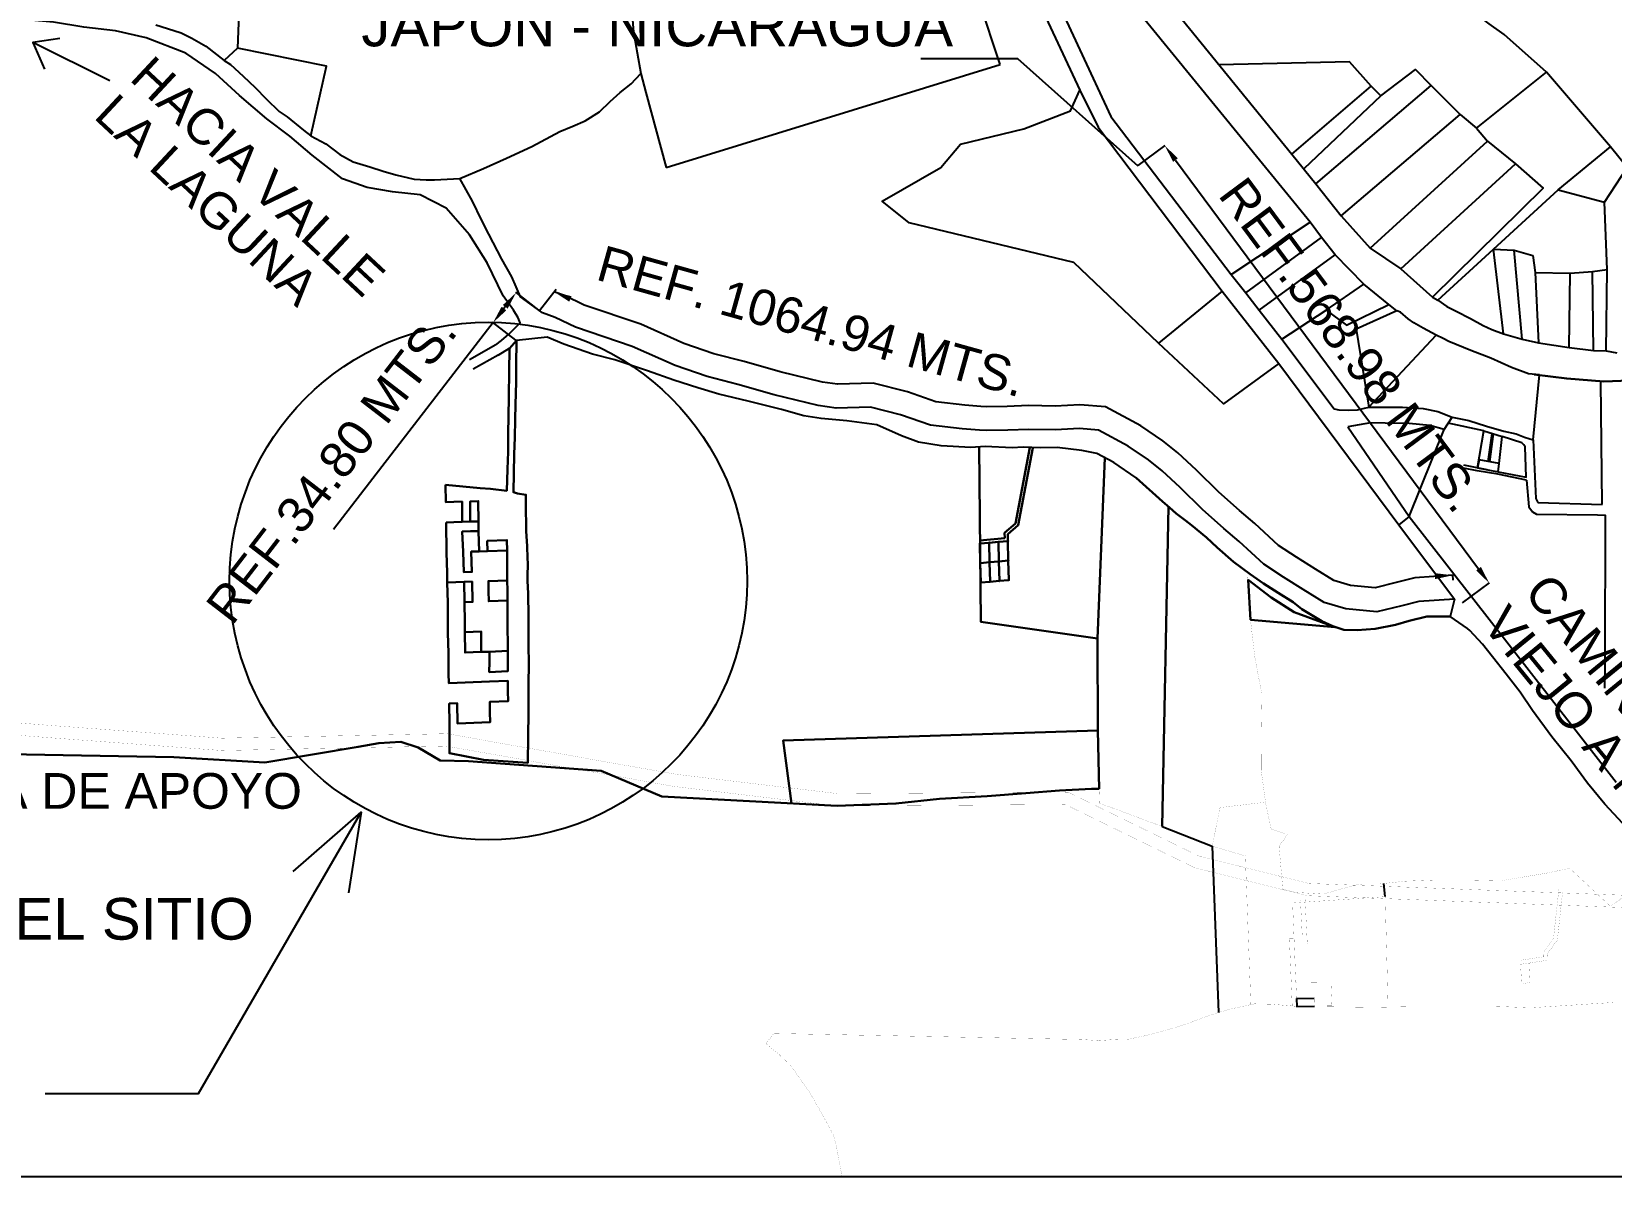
# Model space of a CAD drawing. Header units: millimetres. Extents: x 604022 to 1211550, y 1310365 to 2622648.
# Drawn here: x 605148.6 to 605201.1, y 1310761.5 to 1310799.5 of the extents above; entities that cross this region are included whole.
import ezdxf

# ---------------------------------------------------------------- set-up
doc = ezdxf.new("R2010")
doc.units = ezdxf.units.MM
for name, color, linetype in [('2', 1, 'Continuous'), ('COTAS', 3, 'Continuous'), ('CVL_CUADCON_LIN', 8, 'Continuous'), ('CVL_CUADCON_TIT', 1, 'Continuous'), ('CVL_CUADCON_TX', 2, 'Continuous')]:
    doc.layers.add(name, color=color, linetype=linetype)
doc.layers.add('Nivel 30', color=7, linetype='Continuous', lineweight=0)
doc.styles.add('CAJETIN 2', font='arial.ttf', dxfattribs={"height": 0.25})
doc.styles.add('PUNTOS PI', font='arial.ttf', dxfattribs={"height": 2.75})

msp = doc.modelspace()

# ---------------------------------------------------------------- linework, layer by layer
msp.add_line((605106.965, 1310761.464), (605213.33, 1310761.464))
msp.add_lwpolyline([(605106.965, 1310761.464), (605213.33, 1310761.464), (605213.33, 1310826.568), (605106.965, 1310826.568)], close=True)
msp.add_circle((605163.799, 1310781.257), 8.603)
at = {"layer": '2', "color": 1, "linetype": 'Continuous'}
for p, q in [((605178.449, 1310808.281), (605183.472, 1310797.573)), ((605191.129, 1310793.183), (605183.861, 1310802.094)), ((605185.309, 1310801.851), (605190.518, 1310795.451)), ((605155.454, 1310798.971), (605155.009, 1310798.568)), ((605169.718, 1310795.011), (605180.826, 1310798.43)), ((605196.658, 1310796.311), (605198.989, 1310798.171)), ((605201.118, 1310795.691), (605198.989, 1310798.171)), ((605191.317, 1310794.465), (605195.149, 1310797.733)), ((605195.149, 1310797.733), (605196.114, 1310796.764)), ((605193.477, 1310797.385), (605190.918, 1310794.958)), ((605192.165, 1310793.401), (605196.114, 1310796.764)), ((605196.114, 1310796.764), (605196.658, 1310796.311)), ((605196.658, 1310796.311), (605197.03, 1310795.881)), ((605193.122, 1310792.322), (605197.03, 1310795.881)), ((605197.03, 1310795.881), (605197.954, 1310795.131)), ((605199.382, 1310794.259), (605201.118, 1310795.691)), ((605201.672, 1310795.003), (605201.118, 1310795.691)), ((605190.518, 1310795.451), (605191.317, 1310794.465)), ((605194.148, 1310791.636), (605197.954, 1310795.131)), ((605200.917, 1310793.851), (605201.672, 1310795.003)), ((605191.317, 1310794.465), (605192.165, 1310793.401)), ((605197.232, 1310792.29), (605199.382, 1310794.259)), ((605199.382, 1310794.259), (605200.917, 1310793.851)), ((605192.165, 1310793.401), (605193.122, 1310792.322)), ((605201.009, 1310791.619), (605200.917, 1310793.851)), ((605188.506, 1310791.447), (605191.129, 1310793.183)), ((605191.509, 1310792.682), (605191.129, 1310793.183)), ((605188.989, 1310790.836), (605191.509, 1310792.682)), ((605191.96, 1310792.103), (605191.509, 1310792.682)), ((605189.433, 1310790.265), (605191.96, 1310792.103)), ((605192.917, 1310791.126), (605191.96, 1310792.103)), ((605193.122, 1310792.322), (605194.148, 1310791.636)), ((605195.372, 1310790.597), (605197.232, 1310792.29)), ((605197.563, 1310789.478), (605197.232, 1310792.29)), ((605197.232, 1310792.29), (605197.916, 1310792.262)), ((605197.916, 1310792.262), (605198.53, 1310792.085)), ((605198.185, 1310789.293), (605197.916, 1310792.262)), ((605198.53, 1310792.085), (605198.612, 1310791.519)), ((605188.506, 1310791.447), (605188.989, 1310790.836)), ((605194.148, 1310791.636), (605195.198, 1310790.691)), ((605198.612, 1310791.519), (605198.728, 1310789.178)), ((605198.612, 1310791.519), (605199.776, 1310791.487)), ((605199.743, 1310789.019), (605199.776, 1310791.487)), ((605199.776, 1310791.487), (605200.522, 1310791.546)), ((605200.522, 1310791.546), (605201.009, 1310791.619)), ((605200.553, 1310788.921), (605200.522, 1310791.546)), ((605200.977, 1310788.915), (605201.009, 1310791.619)), ((605188.203, 1310790.895), (605186.091, 1310789.162)), ((605188.203, 1310790.895), (605190.087, 1310788.493)), ((605188.989, 1310790.836), (605189.433, 1310790.265)), ((605191.657, 1310790.262), (605192.917, 1310791.126)), ((605193.746, 1310790.455), (605192.917, 1310791.126)), ((605189.433, 1310790.265), (605190.185, 1310789.295)), ((605190.185, 1310789.295), (605191.657, 1310790.262)), ((605194.014, 1310790.244), (605193.746, 1310790.455)), ((605195.198, 1310790.691), (605195.372, 1310790.597)), ((605193.082, 1310787.04), (605195.324, 1310789.434)), ((605197.563, 1310789.478), (605198.185, 1310789.293)), ((605198.185, 1310789.293), (605198.728, 1310789.178)), ((605198.728, 1310789.178), (605199.743, 1310789.019)), ((605164.047, 1310789.115), (605163.169, 1310788.609)), ((605164.123, 1310788.77), (605163.29, 1310788.298)), ((605199.743, 1310789.019), (605200.553, 1310788.921)), ((605200.553, 1310788.921), (605200.977, 1310788.915)), ((605200.977, 1310788.915), (605201.332, 1310788.839)), ((605190.087, 1310788.493), (605194.08, 1310783.123)), ((605200.84, 1310783.805), (605200.8, 1310787.896)), ((605195.586, 1310786.299), (605195.851, 1310786.709)), ((605192.387, 1310786.383), (605194.424, 1310783.4)), ((605194.424, 1310783.4), (605195.586, 1310786.299)), ((605198.551, 1310785.954), (605198.635, 1310783.997)), ((605198.635, 1310783.997), (605198.698, 1310783.869)), ((605194.424, 1310783.4), (605194.08, 1310783.123)), ((605194.424, 1310783.4), (605201.304, 1310774.565)), ((605198.698, 1310783.869), (605200.84, 1310783.805)), ((605194.08, 1310783.123), (605195.926, 1310780.658)), ((605195.926, 1310780.658), (605195.79, 1310780.073)), ((605186.211, 1310773.095), (605187.873, 1310772.442)), ((605187.873, 1310772.442), (605188.082, 1310766.909)), ((605193.625, 1310770.763), (605193.58, 1310771.201))]:
    msp.add_line(p, q, dxfattribs=at)
for points in [[(605155.203, 1310809.478), (605155.864, 1310809.466), (605155.454, 1310798.971)], [(605198.989, 1310798.171), (605197.583, 1310799.428), (605197.086, 1310799.779), (605196.47, 1310800.247), (605195.721, 1310800.762), (605195.01, 1310801.253), (605194.411, 1310801.658), (605193.898, 1310802.041), (605193.472, 1310802.29), (605193.306, 1310802.454), (605192.966, 1310802.806), (605192.792, 1310803.025), (605192.451, 1310803.51), (605192.149, 1310803.972), (605191.864, 1310804.395), (605191.381, 1310805.076), (605190.954, 1310805.435), (605190.347, 1310805.833), (605188.688, 1310808.558)], [(605180.826, 1310798.43), (605180.122, 1310800.533), (605176.627, 1310808.074)], [(605182.437, 1310801.143), (605184.498, 1310796.706), (605188.506, 1310791.447)], [(605164.789, 1310790.008), (605164.638, 1310790.267), (605164.289, 1310790.744), (605163.764, 1310791.834), (605163.177, 1310792.766), (605162.401, 1310793.658), (605161.534, 1310794.101), (605160.606, 1310794.198), (605159.772, 1310794.342), (605158.953, 1310794.629), (605157.935, 1310795.417), (605157.2, 1310796.049), (605156.427, 1310796.626), (605155.518, 1310797.399), (605154.72, 1310798.126), (605153.742, 1310798.804), (605152.419, 1310799.315), (605151.396, 1310799.545), (605150.342, 1310799.673), (605149.343, 1310799.833), (605147.613, 1310799.996)], [(605152.738, 1310799.75), (605153.132, 1310799.626), (605153.581, 1310799.479), (605153.943, 1310799.3), (605154.409, 1310799.044), (605155.009, 1310798.568)], [(605157.9, 1310796.053), (605158.413, 1310798.375), (605155.454, 1310798.971)], [(605155.009, 1310798.568), (605155.229, 1310798.427), (605155.64, 1310798.045), (605156.043, 1310797.662), (605156.415, 1310797.287), (605156.842, 1310796.872), (605157.11, 1310796.685), (605157.647, 1310796.248), (605157.9, 1310796.053)], [(605162.851, 1310794.635), (605163.635, 1310794.969), (605164.404, 1310795.312), (605165.242, 1310795.701), (605166.174, 1310796.202), (605166.613, 1310796.385), (605167.021, 1310796.56), (605167.499, 1310796.854), (605167.85, 1310797.202), (605168.186, 1310797.494), (605168.546, 1310797.787), (605168.866, 1310798.135)], [(605168.866, 1310798.135), (605169.035, 1310797.499), (605169.718, 1310795.011)], [(605193.161, 1310797.714), (605192.435, 1310798.519), (605188.1, 1310798.421)], [(605193.477, 1310797.385), (605194.635, 1310798.264), (605195.149, 1310797.733)], [(605190.518, 1310795.451), (605193.161, 1310797.714), (605193.477, 1310797.385)], [(605186.091, 1310789.162), (605183.27, 1310791.85), (605177.792, 1310793.163), (605176.892, 1310793.889), (605178.85, 1310795), (605179.498, 1310795.782), (605181.609, 1310796.289), (605183.161, 1310796.895), (605183.472, 1310797.573)], [(605183.472, 1310797.573), (605184.076, 1310796.342), (605188.203, 1310790.895)], [(605157.9, 1310796.053), (605158.397, 1310795.789), (605158.862, 1310795.438), (605159.304, 1310795.196), (605159.855, 1310795.027), (605160.304, 1310794.88), (605160.721, 1310794.764), (605161.335, 1310794.618), (605161.736, 1310794.597), (605162.011, 1310794.591), (605162.851, 1310794.635)], [(605197.954, 1310795.131), (605198.879, 1310794.319), (605195.198, 1310790.691)], [(605195.926, 1310780.658), (605194.74, 1310780.58), (605194.182, 1310780.436), (605193.351, 1310780.227), (605192.32, 1310780.331), (605191.596, 1310780.547), (605190.894, 1310780.975), (605190.247, 1310781.38), (605189.585, 1310781.817), (605188.771, 1310782.575), (605188.257, 1310783.004), (605187.554, 1310783.637), (605186.803, 1310784.371), (605186.211, 1310784.918), (605185.753, 1310785.285), (605185.082, 1310785.745), (605184.096, 1310786.274), (605183.459, 1310786.325), (605182.658, 1310786.281), (605181.77, 1310786.3), (605181.071, 1310786.272), (605180.363, 1310786.261), (605180.135, 1310786.267), (605179.561, 1310786.319), (605178.5, 1310786.439), (605177.508, 1310786.787), (605176.508, 1310787.041), (605175.369, 1310787.003), (605174.763, 1310787.094), (605173.307, 1310787.447), (605172.095, 1310787.794), (605171.071, 1310788.055), (605170.008, 1310788.419), (605168.582, 1310789.055), (605166.692, 1310789.697), (605166.022, 1310790.015), (605165.605, 1310790.17), (605164.863, 1310790.708), (605164.584, 1310791.375), (605164.25, 1310791.955), (605163.813, 1310792.785), (605163.575, 1310793.271), (605163.272, 1310793.891), (605162.851, 1310794.635)], [(605191.657, 1310790.262), (605192.343, 1310789.763), (605193.746, 1310790.455)], [(605194.014, 1310790.244), (605192.658, 1310789.631), (605193.082, 1310787.04)], [(605195.324, 1310789.434), (605194.89, 1310789.667), (605194.583, 1310789.846), (605194.385, 1310789.979), (605194.133, 1310790.197), (605194.014, 1310790.244)], [(605195.372, 1310790.597), (605195.68, 1310790.379), (605195.987, 1310790.231), (605196.46, 1310789.983), (605196.878, 1310789.757), (605197.177, 1310789.617), (605197.563, 1310789.478)], [(605164.047, 1310789.115), (605164.239, 1310789.254), (605164.48, 1310789.466), (605164.859, 1310789.836), (605164.789, 1310790.008)], [(605165.756, 1310789.368), (605164.73, 1310789.25)], [(605185.346, 1310784.684), (605184.598, 1310785.2), (605184.03, 1310785.495), (605183.535, 1310785.595), (605182.717, 1310785.7), (605182.167, 1310785.681), (605181.585, 1310785.702), (605181.216, 1310785.684), (605180.327, 1310785.726), (605179.84, 1310785.7), (605178.858, 1310785.749), (605178.11, 1310785.871), (605177.535, 1310786.08), (605176.716, 1310786.452), (605175.725, 1310786.58), (605174.868, 1310786.662), (605174.293, 1310786.745), (605173.553, 1310786.961), (605172.444, 1310787.238), (605171.468, 1310787.468), (605170.767, 1310787.684), (605169.972, 1310787.931), (605169.09, 1310788.241), (605168.003, 1310788.612), (605167.263, 1310788.796), (605166.31, 1310789.137), (605165.756, 1310789.368)], [(605190.185, 1310789.295), (605191.928, 1310786.978), (605192.085, 1310786.948), (605192.415, 1310786.934), (605192.706, 1310786.951), (605193.082, 1310787.04)], [(605198.758, 1310788.109), (605198.396, 1310788.146), (605197.829, 1310788.355), (605197.136, 1310788.666), (605196.474, 1310788.922), (605195.742, 1310789.224), (605195.552, 1310789.325), (605195.324, 1310789.434)], [(605164.123, 1310788.77), (605164.508, 1310788.997)], [(605190.087, 1310788.493), (605188.249, 1310787.146), (605186.091, 1310789.162)], [(605195.851, 1310786.709), (605196.402, 1310786.595), (605196.992, 1310786.401), (605197.567, 1310786.24), (605197.984, 1310786.148), (605198.26, 1310786.039), (605198.551, 1310785.954), (605198.758, 1310788.109)], [(605193.082, 1310787.04), (605193.625, 1310787.035), (605194.206, 1310787.038), (605194.89, 1310786.995), (605195.378, 1310786.888), (605195.851, 1310786.709)], [(605195.586, 1310786.299), (605195.114, 1310786.43), (605194.422, 1310786.489), (605193.628, 1310786.5), (605193.133, 1310786.521), (605192.387, 1310786.383)], [(605196.901, 1310786.248), (605195.718, 1310786.504)], [(605196.7, 1310785.018), (605196.901, 1310786.248), (605197.511, 1310786.062)], [(605196.7, 1310785.018), (605197.381, 1310784.891), (605197.414, 1310785.166), (605197.511, 1310786.062)], [(605197.053, 1310785.233), (605197.18, 1310786.158)], [(605197.104, 1310785.224), (605197.232, 1310786.151)], [(605197.381, 1310784.891), (605198.31, 1310784.708), (605198.28, 1310785.713), (605198.236, 1310785.787), (605198.166, 1310785.849), (605197.511, 1310786.062)], [(605196.682, 1310784.924), (605196.227, 1310785.01)], [(605197.015, 1310784.959), (605196.238, 1310785.105)], [(605196.7, 1310785.018), (605196.745, 1310785.291)], [(605196.7, 1310785.018), (605197.381, 1310784.891), (605197.412, 1310785.166)], [(605197.412, 1310785.166), (605197.047, 1310785.235), (605196.745, 1310785.291)], [(605198.325, 1310784.612), (605197.371, 1310784.805), (605196.682, 1310784.924)], [(605197.015, 1310784.958), (605197.015, 1310784.959)], [(605198.325, 1310784.612), (605198.402, 1310783.729), (605198.52, 1310783.562), (605198.655, 1310783.476), (605200.682, 1310783.452), (605200.94, 1310783.449), (605200.925, 1310778.571), (605200.922, 1310777.696)], [(605204.679, 1310767.479), (605204.37, 1310767.72), (605204.093, 1310768.01), (605203.832, 1310768.283), (605203.546, 1310768.753), (605203.25, 1310769.53), (605203.023, 1310770.44), (605202.837, 1310771.178), (605202.478, 1310771.978), (605202.042, 1310772.604), (605201.527, 1310773.198), (605200.925, 1310773.839), (605200.354, 1310774.535), (605199.815, 1310775.279), (605199.165, 1310776.077), (605198.522, 1310776.953), (605198.109, 1310777.564), (605197.65, 1310778.158), (605197.198, 1310778.737), (605196.865, 1310779.16), (605196.437, 1310779.613), (605196.358, 1310779.675), (605195.79, 1310780.073)]]:
    msp.add_lwpolyline(points, dxfattribs=at)
at = {"layer": '2', "color": 1, "linetype": 'Continuous', "flags": 128}
msp.add_lwpolyline([(605167.484, 1310808.706), (605167.561, 1310807.646), (605167.733, 1310806.428), (605167.989, 1310804.363), (605168.107, 1310803.019), (605168.317, 1310802.069), (605168.503, 1310801.127), (605168.571, 1310800.2), (605168.623, 1310799.509), (605168.866, 1310798.135)], dxfattribs=at)
at = {"layer": '2', "color": 1, "linetype": 'Continuous'}
msp.add_lwpolyline([(605196.7, 1310785.018), (605197.381, 1310784.891), (605197.414, 1310785.166), (605196.745, 1310785.291)], close=True, dxfattribs=at)
at = {"layer": '2', "color": 1, "linetype": 'Continuous', "const_width": 0.00309, "flags": 128}
for points in [[(605187.873, 1310772.442), (605188.133, 1310773.725), (605189.645, 1310773.902)], [(605202.658, 1310771.578), (605201.122, 1310770.436), (605199.764, 1310771.704), (605198.979, 1310771.543), (605197.48, 1310771.292), (605196.372, 1310771.318), (605195.201, 1310771.313), (605194.282, 1310771.277), (605193.442, 1310771.187), (605192.884, 1310771.184), (605192.711, 1310771.167), (605192.146, 1310771.015), (605191.574, 1310770.848), (605190.623, 1310770.906), (605190.221, 1310771.014), (605190.096, 1310772.437), (605190.377, 1310772.831), (605189.834, 1310773.01), (605189.649, 1310773.874)], [(605189.158, 1310767.173), (605188.974, 1310772.117), (605187.873, 1310772.442)], [(605199.4, 1310770.991), (605199.383, 1310770.837), (605199.222, 1310769.374)], [(605199.532, 1310770.976), (605199.515, 1310770.823), (605199.351, 1310769.325)], [(605190.688, 1310767.115), (605190.546, 1310770.552), (605193.625, 1310770.763), (605193.722, 1310767.091)], [(605190.546, 1310770.552), (605190.811, 1310770.57), (605190.81, 1310770.647)], [(605190.872, 1310769.367), (605190.811, 1310770.57)], [(605190.964, 1310770.658), (605190.966, 1310770.581)], [(605191.034, 1310769.215), (605190.966, 1310770.581)], [(605190.44, 1310769.36), (605190.872, 1310769.367)], [(605190.533, 1310767.128), (605190.44, 1310769.36)], [(605190.601, 1310769.208), (605191.034, 1310769.215)], [(605190.655, 1310767.91), (605190.601, 1310769.208)], [(605198.885, 1310768.902), (605199.222, 1310769.374)], [(605199.02, 1310768.862), (605199.351, 1310769.325)], [(605198.393, 1310768.688), (605198.106, 1310768.645)], [(605198.393, 1310768.688), (605198.892, 1310768.763)], [(605198.892, 1310768.763), (605198.884, 1310768.912)], [(605199.031, 1310768.649), (605199.02, 1310768.862)], [(605198.413, 1310768.556), (605198.125, 1310768.513)], [(605198.413, 1310768.556), (605199.031, 1310768.649)], [(605191.854, 1310767.134), (605191.821, 1310767.929)], [(605191.821, 1310767.929), (605191.854, 1310767.134)], [(605198.445, 1310767.911), (605198.165, 1310767.868)], [(605175.56, 1310761.464), (605175.359, 1310762.541), (605175.27, 1310762.847), (605175.055, 1310763.246), (605174.8, 1310763.709), (605174.506, 1310764.218), (605174.196, 1310764.672), (605173.832, 1310765.173), (605173.468, 1310765.516), (605173.183, 1310765.751), (605173.033, 1310765.883), (605173.298, 1310766.215), (605183.506, 1310766.014), (605184.095, 1310765.978), (605184.661, 1310766.013), (605185.085, 1310766.024), (605185.634, 1310766.137), (605186.317, 1310766.315), (605186.952, 1310766.508), (605187.79, 1310766.82), (605188.441, 1310767.02), (605189.28, 1310767.199), (605189.83, 1310767.187), (605190.711, 1310767.114), (605191.937, 1310767.098), (605193.265, 1310767.083), (605194.647, 1310767.107), (605196.235, 1310767.102), (605197.429, 1310767.11), (605198.466, 1310767.069), (605199.849, 1310767.157), (605201.199, 1310767.244)]]:
    msp.add_lwpolyline(points, dxfattribs=at)
for points in [[(605198.125, 1310768.513), (605198.413, 1310768.556), (605198.445, 1310767.911), (605198.165, 1310767.868)], [(605198.125, 1310768.513), (605198.413, 1310768.556), (605198.445, 1310767.911), (605198.165, 1310767.868)], [(605190.677, 1310767.381), (605190.655, 1310767.91), (605191.821, 1310767.929), (605191.854, 1310767.134), (605191.269, 1310767.125), (605191.26, 1310767.391)], [(605190.677, 1310767.381), (605190.655, 1310767.91), (605191.821, 1310767.929), (605191.854, 1310767.134), (605191.269, 1310767.125), (605191.26, 1310767.391)], [(605190.688, 1310767.115), (605190.655, 1310767.91), (605191.821, 1310767.929), (605191.854, 1310767.134)]]:
    msp.add_lwpolyline(points, close=True, dxfattribs=at)
at = {"layer": 'COTAS'}
for p, q in [((605185.414, 1310795.074), (605186.313, 1310795.741)), ((605186.651, 1310795.253), (605196.729, 1310781.667)), ((605165.483, 1310790.26), (605164.708, 1310790.856)), ((605165.498, 1310790.247), (605166.05, 1310790.958)), ((605164.361, 1310790.374), (605164.318, 1310790.318)), ((605163.956, 1310789.847), (605158.653, 1310782.966)), ((605164.714, 1310789.263), (605163.94, 1310789.859)), ((605195.882, 1310781.282), (605195.873, 1310781.468)), ((605196.199, 1310780.534), (605197.099, 1310781.201))]:
    msp.add_line(p, q, dxfattribs=at)
msp.add_lwpolyline([(605195.874, 1310781.448), (605194.613, 1310781.366), (605193.986, 1310781.203), (605193.292, 1310781.029), (605192.475, 1310781.111), (605191.921, 1310781.276), (605191.311, 1310781.649), (605190.675, 1310782.047), (605190.076, 1310782.442), (605189.295, 1310783.168), (605188.776, 1310783.602), (605188.096, 1310784.214), (605187.349, 1310784.945), (605186.727, 1310785.519), (605186.225, 1310785.921), (605185.494, 1310786.422), (605184.325, 1310787.05), (605183.47, 1310787.119), (605182.645, 1310787.074), (605181.763, 1310787.092), (605181.048, 1310787.064), (605180.368, 1310787.053), (605180.183, 1310787.058), (605179.641, 1310787.107), (605178.677, 1310787.216), (605177.736, 1310787.546), (605176.594, 1310787.836), (605175.415, 1310787.797), (605174.915, 1310787.871), (605173.509, 1310788.213), (605172.302, 1310788.558), (605171.298, 1310788.815), (605170.298, 1310789.156), (605168.871, 1310789.793), (605166.99, 1310790.432), (605166.331, 1310790.746), (605165.982, 1310790.875)], dxfattribs=at)
for points in [[(605186.731, 1310795.312), (605186.572, 1310795.194), (605186.297, 1310795.73)], [(605164.283, 1310790.434), (605164.44, 1310790.314), (605164.724, 1310790.844)], [(605166.568, 1310790.726), (605166.488, 1310790.544), (605165.984, 1310790.874)], [(605164.24, 1310790.378), (605164.396, 1310790.257), (605163.956, 1310789.847)], [(605195.276, 1310781.518), (605195.286, 1310781.32), (605195.874, 1310781.448)], [(605196.809, 1310781.726), (605196.65, 1310781.608), (605197.083, 1310781.19)]]:
    msp.add_solid(points, dxfattribs=at)
at = {"layer": 'CVL_CUADCON_LIN', "color": 4, "ltscale": 0.5, "flags": 128}
for points in [[(605190.677, 1310767.381), (605191.26, 1310767.391)], [(605190.677, 1310767.381), (605190.688, 1310767.115), (605191.269, 1310767.125)], [(605191.854, 1310767.134), (605191.854, 1310767.134)]]:
    msp.add_lwpolyline(points, dxfattribs=at)
at = {"layer": 'CVL_CUADCON_TIT', "color": 7, "lineweight": 30, "ltscale": 0.5, "flags": 128}
msp.add_lwpolyline([(605162.369, 1310784.456), (605163.53, 1310784.347), (605163.874, 1310784.321), (605164.413, 1310784.258), (605164.441, 1310784.979), (605164.456, 1310785.549), (605164.454, 1310786.188), (605164.472, 1310786.71), (605164.484, 1310787.407), (605164.491, 1310788.224), (605164.5, 1310788.988), (605164.73, 1310789.25), (605164.729, 1310788.422), (605164.721, 1310787.872), (605164.702, 1310787.121), (605164.695, 1310786.631), (605164.676, 1310786.033), (605164.662, 1310785.479), (605164.631, 1310784.21), (605164.773, 1310784.168), (605165.049, 1310784.125), (605165.048, 1310783.707), (605165.059, 1310783.043), (605165.058, 1310782.913), (605165.085, 1310782.412), (605165.101, 1310782.02), (605165.108, 1310781.841), (605165.102, 1310781.403), (605165.106, 1310781.265), (605165.12, 1310780.845), (605165.122, 1310780.701), (605165.131, 1310780.218), (605165.133, 1310780.005), (605165.135, 1310779.69), (605165.137, 1310779.462), (605165.136, 1310779.05), (605165.139, 1310778.918), (605165.143, 1310778.718), (605165.142, 1310778.378), (605165.137, 1310777.951), (605165.137, 1310777.832), (605165.13, 1310777.269), (605165.132, 1310776.847), (605165.13, 1310776.698), (605165.125, 1310776.269), (605165.123, 1310776.092), (605165.115, 1310775.216), (605163.633, 1310775.313), (605162.503, 1310775.528), (605162.506, 1310776.187), (605162.507, 1310776.509), (605162.497, 1310777.184), (605162.767, 1310777.195), (605162.778, 1310776.518), (605163.048, 1310776.529), (605163.317, 1310776.54), (605163.587, 1310776.549), (605163.858, 1310776.559), (605163.852, 1310776.898), (605163.846, 1310777.235), (605164.454, 1310777.258), (605164.452, 1310777.596), (605164.45, 1310777.934), (605163.839, 1310777.911), (605163.568, 1310777.9), (605163.298, 1310777.891), (605163.027, 1310777.88), (605162.758, 1310777.87), (605162.489, 1310777.86), (605162.479, 1310778.183), (605162.471, 1310778.86), (605162.457, 1310779.537), (605162.45, 1310779.858), (605162.447, 1310780.535), (605162.433, 1310781.208), (605162.719, 1310781.218), (605162.99, 1310781.229), (605163.004, 1310780.555), (605163.017, 1310779.878), (605163.021, 1310779.556), (605163.023, 1310778.879), (605163.293, 1310778.888), (605163.564, 1310778.898), (605163.834, 1310778.908), (605163.832, 1310778.573), (605163.83, 1310778.232), (605164.447, 1310778.255), (605164.448, 1310778.597), (605164.444, 1310778.931), (605164.443, 1310779.269), (605164.44, 1310779.606), (605164.436, 1310779.927), (605164.435, 1310780.265), (605164.433, 1310780.604), (605164.431, 1310780.94), (605164.429, 1310781.278), (605164.428, 1310781.601), (605164.425, 1310781.938), (605164.425, 1310782.276), (605164.416, 1310782.616), (605163.761, 1310782.59), (605163.769, 1310782.253), (605163.499, 1310782.243), (605163.477, 1310782.919), (605163.467, 1310783.241), (605163.465, 1310783.915), (605163.195, 1310783.906), (605163.197, 1310783.232), (605162.927, 1310783.222), (605162.924, 1310783.898), (605162.654, 1310783.889), (605162.383, 1310783.88), (605162.369, 1310784.456)], dxfattribs=at)
at = {"layer": 'CVL_CUADCON_TIT', "color": 1, "lineweight": 30, "ltscale": 0.5, "flags": 128}
msp.add_lwpolyline([(605162.395, 1310783.204), (605162.401, 1310782.882), (605162.411, 1310782.51), (605162.409, 1310782.208), (605162.427, 1310781.531), (605162.433, 1310781.208), (605162.719, 1310781.218), (605162.99, 1310781.229), (605163.26, 1310781.237), (605163.273, 1310780.563), (605163.004, 1310780.555), (605163.017, 1310779.878), (605163.021, 1310779.556), (605163.291, 1310779.566), (605163.563, 1310779.575), (605163.564, 1310778.898), (605163.834, 1310778.908), (605164.444, 1310778.931), (605164.443, 1310779.269), (605164.44, 1310779.606), (605164.436, 1310779.927), (605164.435, 1310780.265), (605164.433, 1310780.604), (605163.814, 1310780.582), (605163.808, 1310780.92), (605163.799, 1310781.257), (605164.429, 1310781.278), (605164.428, 1310781.601), (605164.425, 1310781.938), (605164.425, 1310782.276), (605163.769, 1310782.253), (605163.499, 1310782.243), (605163.229, 1310782.234), (605163.254, 1310781.56), (605162.985, 1310781.551), (605162.959, 1310782.227), (605162.933, 1310782.901), (605163.204, 1310782.91), (605163.477, 1310782.919), (605163.467, 1310783.241), (605163.197, 1310783.232), (605162.927, 1310783.222), (605162.656, 1310783.213), (605162.395, 1310783.204)], dxfattribs=at)
at = {"layer": 'CVL_CUADCON_TX'}
for points in [[(605149.55, 1310799.298), (605148.649, 1310799.162), (605149.037, 1310798.272)], [(605151.214, 1310797.89), (605148.649, 1310799.162)], [(605178.183, 1310798.625), (605181.392, 1310798.625), (605185.398, 1310795.062)], [(605149.055, 1310764.215), (605154.159, 1310764.215), (605159.573, 1310773.567)], [(605157.306, 1310771.594), (605159.573, 1310773.567), (605159.148, 1310770.886)]]:
    msp.add_lwpolyline(points, dxfattribs=at)
at = {"layer": 'Nivel 30', "color": 1, "linetype": 'Continuous', "lineweight": 30}
for p, q in [((605184.296, 1310785.357), (605184.057, 1310779.351)), ((605186.42, 1310783.73), (605186.211, 1310773.095)), ((605184.057, 1310779.351), (605184.073, 1310776.285)), ((605184.073, 1310776.285), (605184.108, 1310774.347))]:
    msp.add_line(p, q, dxfattribs=at)
for points in [[(605198.577, 1310788.128), (605199.663, 1310787.988), (605200.897, 1310787.893), (605201.746, 1310787.929), (605203.254, 1310788.001)], [(605180.125, 1310785.715), (605180.181, 1310779.899), (605184.057, 1310779.351)], [(605195.79, 1310780.073), (605195.01, 1310780.079), (605194.421, 1310779.934), (605193.966, 1310779.798), (605193.291, 1310779.668), (605192.694, 1310779.626), (605192.254, 1310779.639), (605191.884, 1310779.755), (605191.521, 1310779.926), (605190.851, 1310780.323), (605190.567, 1310780.557), (605190.062, 1310780.861), (605189.581, 1310781.18), (605189.139, 1310781.484), (605188.578, 1310781.89), (605188.041, 1310782.366), (605187.685, 1310782.702), (605187.188, 1310783.116), (605186.983, 1310783.272), (605186.675, 1310783.498), (605186.454, 1310783.701), (605186.217, 1310783.904), (605185.346, 1310784.684)], [(605180.972, 1310782.679), (605180.143, 1310782.607)], [(605180.145, 1310782.497), (605180.159, 1310781.863)], [(605180.448, 1310782.531), (605180.152, 1310782.505)], [(605180.47, 1310781.89), (605180.455, 1310782.524)], [(605180.455, 1310782.524), (605180.47, 1310781.89)], [(605180.758, 1310782.558), (605180.463, 1310782.532)], [(605180.78, 1310781.917), (605180.766, 1310782.551)], [(605180.766, 1310782.551), (605180.78, 1310781.917)], [(605181.069, 1310782.585), (605180.774, 1310782.559)], [(605181.091, 1310781.944), (605181.077, 1310782.578)], [(605180.16, 1310781.847), (605180.174, 1310781.213)], [(605180.462, 1310781.881), (605180.167, 1310781.856)], [(605180.167, 1310781.856), (605180.462, 1310781.881)], [(605180.485, 1310781.24), (605180.47, 1310781.874)], [(605180.47, 1310781.874), (605180.485, 1310781.24)], [(605180.773, 1310781.909), (605180.478, 1310781.883)], [(605180.478, 1310781.883), (605180.773, 1310781.909)], [(605180.773, 1310781.909), (605180.478, 1310781.883)], [(605180.795, 1310781.268), (605180.781, 1310781.902)], [(605180.781, 1310781.902), (605180.795, 1310781.268)], [(605181.083, 1310781.936), (605180.788, 1310781.91)], [(605180.788, 1310781.91), (605181.083, 1310781.936)], [(605181.083, 1310781.936), (605180.788, 1310781.91)], [(605181.106, 1310781.295), (605181.091, 1310781.929)], [(605180.182, 1310781.206), (605180.477, 1310781.232)], [(605180.788, 1310781.259), (605180.492, 1310781.233)], [(605180.492, 1310781.233), (605180.788, 1310781.259)], [(605181.098, 1310781.286), (605180.803, 1310781.261)], [(605180.803, 1310781.261), (605181.098, 1310781.286)], [(605184.073, 1310776.285), (605173.602, 1310775.953), (605173.882, 1310773.859)], [(605145.362, 1310775.541), (605153.338, 1310775.404), (605156.365, 1310775.219), (605159.473, 1310775.742), (605160.155, 1310775.865), (605160.893, 1310775.909), (605161.468, 1310775.724), (605162.194, 1310775.288), (605163.137, 1310775.263), (605167.548, 1310774.945), (605169.573, 1310774.093), (605175.397, 1310773.777), (605177.353, 1310773.86), (605178.806, 1310774.011), (605180.384, 1310774.1), (605181.672, 1310774.203), (605182.795, 1310774.288), (605183.863, 1310774.343), (605184.108, 1310774.347)]]:
    msp.add_lwpolyline(points, dxfattribs=at)
at = {"layer": 'Nivel 30', "color": 1, "linetype": 'Continuous', "lineweight": 30, "flags": 128}
for points in [[(605180.968, 1310782.855), (605181.325, 1310783.171), (605181.802, 1310785.694)], [(605181.072, 1310782.81), (605181.419, 1310783.118), (605181.906, 1310785.69)], [(605180.972, 1310782.679), (605180.968, 1310782.855)], [(605181.076, 1310782.594), (605181.072, 1310782.81)]]:
    msp.add_lwpolyline(points, dxfattribs=at)
for points in [[(605180.766, 1310782.559), (605180.455, 1310782.531), (605180.47, 1310781.882), (605180.781, 1310781.909)], [(605181.076, 1310782.586), (605180.766, 1310782.559), (605180.781, 1310781.909), (605181.091, 1310781.936)], [(605191.962, 1310779.718), (605189.148, 1310779.968), (605189.066, 1310781.293), (605189.829, 1310780.714), (605190.602, 1310780.221)]]:
    msp.add_lwpolyline(points, close=True, dxfattribs=at)
at = {"layer": 'Nivel 30', "color": 1, "linetype": 'Continuous', "lineweight": 30, "const_width": 0.00309, "flags": 128}
for points in [[(605189.649, 1310773.874), (605189.502, 1310774.966), (605189.495, 1310776.2), (605189.52, 1310777.513), (605189.294, 1310778.699), (605189.154, 1310779.886), (605189.045, 1310781.552)], [(605106.965, 1310772.749), (605113.265, 1310774.715), (605127.58, 1310777.279), (605145.288, 1310776.761), (605149.393, 1310776.444), (605154.945, 1310776.032), (605162.425, 1310776.18), (605170.053, 1310774.83), (605175.42, 1310774.187), (605183.082, 1310774.236), (605187.441, 1310772.107), (605191.096, 1310771.201), (605201.52, 1310770.812), (605202.615, 1310771.522)], [(605106.965, 1310772.312), (605113.363, 1310774.317), (605127.61, 1310776.869), (605145.266, 1310776.352), (605149.362, 1310776.036), (605154.934, 1310775.622), (605162.393, 1310775.77), (605169.993, 1310774.425), (605175.397, 1310773.777), (605182.988, 1310773.826), (605187.3, 1310771.72), (605191.039, 1310770.794), (605201.635, 1310770.398), (605202.837, 1310771.178)], [(605184.108, 1310774.347), (605184.125, 1310773.871), (605186.211, 1310773.095)]]:
    msp.add_lwpolyline(points, dxfattribs=at)
at = {"layer": 'Nivel 30', "color": 1, "linetype": 'Continuous', "lineweight": 30}
msp.add_lwpolyline([(605191.962, 1310779.718), (605189.148, 1310779.968), (605189.066, 1310781.293), (605189.829, 1310780.714), (605190.602, 1310780.221)], close=True, dxfattribs=at)
for centre in [(605180.145, 1310782.504), (605180.455, 1310782.531), (605180.455, 1310782.531), (605180.766, 1310782.559), (605180.766, 1310782.559), (605181.076, 1310782.586), (605180.159, 1310781.855), (605180.159, 1310781.855), (605180.47, 1310781.882), (605180.47, 1310781.882), (605180.47, 1310781.882), (605180.47, 1310781.882), (605180.47, 1310781.882), (605180.781, 1310781.909), (605180.781, 1310781.909), (605180.781, 1310781.909), (605180.781, 1310781.909), (605180.781, 1310781.909), (605180.781, 1310781.909), (605181.091, 1310781.936), (605181.091, 1310781.936), (605181.091, 1310781.936), (605181.106, 1310781.287), (605181.106, 1310781.287), (605180.174, 1310781.206), (605180.485, 1310781.233), (605180.485, 1310781.233), (605180.485, 1310781.233), (605180.795, 1310781.26), (605180.795, 1310781.26), (605180.795, 1310781.26), (605180.795, 1310781.26)]:
    msp.add_circle(centre, 0.00773, dxfattribs=at)

# ---------------------------------------------------------------- texts
at = {"layer": 'COTAS', "color": 2, "char_height": 1.18772, "attachment_point": 5, "style": 'PUNTOS PI'}
for s, insert, rotation in [('REF.568.98 MTS.', (605192.464, 1310789.105), 306.5675), ('REF. 1064.94 MTS.', (605174.553, 1310789.888), 344.4471), ('REF.34.80 MTS.', (605158.584, 1310784.994), 52.3807)]:
    msp.add_mtext(s, dxfattribs=dict(at, insert=insert, rotation=rotation))
at = {"layer": 'CVL_CUADCON_TX', "style": 'CAJETIN 2'}
for s, height, p in [('JAPON - NICARAGUA', 1.38567, (605159.575, 1310799.034)), ('HACIA LA  LAGUNA DE APOYO', 1.18772, (605133.169, 1310773.685)), ('EL SITIO', 1.3857, (605148.04, 1310769.333))]:
    msp.add_text(s, height=height, dxfattribs=at).set_placement(p)
at = {"layer": 'CVL_CUADCON_TX', "style": 'PUNTOS PI'}
for s, height, rotation, p in [('HACIA VALLE', 1.18772, 317.0286, (605151.827, 1310797.928)), ('LA LAGUNA', 1.1877, 317.0286, (605150.635, 1310796.671)), ('CAMINO', 1.1877, 309.1971, (605198.2, 1310780.868)), ('VIEJO A MANAGUA', 1.18772, 309.1971, (605196.808, 1310779.803))]:
    msp.add_text(s, height=height, rotation=rotation, dxfattribs=at).set_placement(p)

doc.saveas('drawing.dxf')
